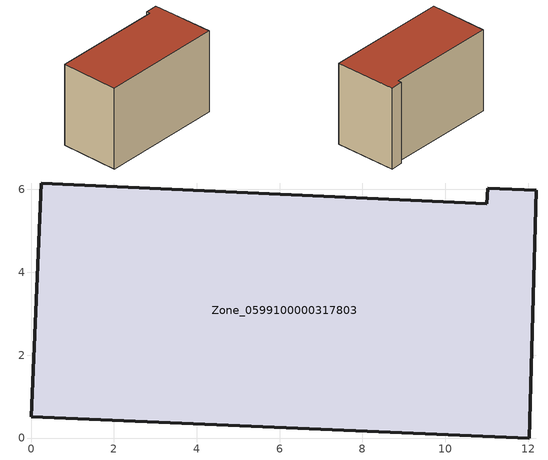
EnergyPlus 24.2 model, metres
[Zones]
Zone_0599100000317803
 floor ground (C_G): 12.02,0 0,0.52 0.25,6.16 11,5.65 11.02,6.03 12.2,5.98 z1.37
 wall outside (C_F): 12.02,0 12.2,5.98 11.02,6.03 11,5.65 0.25,6.16 0,0.52 12.02,0 z1.37:9.53
 roof outside (C_R): 0,0.52 12.02,0 12.2,5.98 11.02,6.03 11,5.65 0.25,6.16 z9.53
[BUILDING]
Pand.0599100000317803: North Axis=0; Terrain=City; Loads Convergence Tolerance Value=0.04; Temperature Convergence Tolerance Value=0.4; Solar Distribution=FullExterior; Maximum Number of Warmup Days=25; Minimum Number of Warmup Days=1
[Site:Location]
Rotterdam.The.Hague.AP_ZH_NLD Design_Conditions: Latitude=51.96; Longitude=4.45; Time Zone=1; Elevation=-4.5
[SITE:GROUNDTEMPERATURE:BUILDINGSURFACE]
18, 18, 18, 18, 18, 18, 18, 18, 18, 18, 18, 18
[MATERIAL] Thermal Absorptance=0.9; Solar Absorptance=0.7; Visible Absorptance=0.7
Name | Roughness | Thickness | Conductivity | Density | Specific Heat
G.TC.1992-2005 | MediumSmooth | 0.15 | 0.06 | 540 | 1210
F.TC.1992-2005 | Rough | 0.3 | 0.12 | 1920 | 840
R.TC.1992-2005 | MediumRough | 0.2 | 0.08 | 1500 | 1000
[CONSTRUCTION]
C_G: G.TC.1992-2005
C_F: F.TC.1992-2005
C_R: R.TC.1992-2005
[ZONE]
Zone_0599100000317803: Type=1; Multiplier=1; Ceiling Height=Autocalculate; Volume=Autocalculate; Floor Area=autocalculate; Part of Total Floor Area=Yes
[ZONEINFILTRATION:DESIGNFLOWRATE]
Infil_Zone_0599100000317803: Zone or ZoneList or Space or SpaceList=Zone_0599100000317803; Schedule=AlwaysOn; Design Flow Rate Calculation Method=Flow/Area; Flow Rate per Floor Area=0.0015; Constant Term Coefficient=1; Temperature Term Coefficient=0; Velocity Term Coefficient=0; Velocity Squared Term Coefficient=0
[HVACTEMPLATE:ZONE:IDEALLOADSAIRSYSTEM]
Zone_0599100000317803: Maximum Heating Supply Air Temperature=50; Minimum Cooling Supply Air Temperature=13; Maximum Heating Supply Air Humidity Ratio=0.0156; Minimum Cooling Supply Air Humidity Ratio=0.0077; Heating Limit=NoLimit; Cooling Limit=NoLimit; Dehumidification Control Type=ConstantSensibleHeatRatio; Cooling Sensible Heat Ratio=0.7; Dehumidification Setpoint=60; Humidification Control Type=None; Humidification Setpoint=30; Outdoor Air Method=None; Outdoor Air Flow Rate per Person=0.00944; Outdoor Air Flow Rate per Zone Floor Area=0; Outdoor Air Flow Rate per Zone=0; Demand Controlled Ventilation Type=None; Outdoor Air Economizer Type=NoEconomizer; Heat Recovery Type=None; Sensible Heat Recovery Effectiveness=0.7; Latent Heat Recovery Effectiveness=0.65
[ZONECONTROL:THERMOSTAT]
ThermostatControl_Zone_0599100000317803: Zone or ZoneList=Zone_0599100000317803; Control Type Schedule=DualSetpointControlType; Control 1=Thermostat_Zone_0599100000317803; Temperature Difference Between Cutout And Setpoint=0
[THERMOSTATSETPOINT:DUALSETPOINT]
Thermostat_Zone_0599100000317803: Heating Setpoint Temperature Schedule=HeatingSetpoint_Zone_0599100000317803; Cooling Setpoint Temperature Schedule=CoolingSetpoint_Zone_0599100000317803
[SCHEDULE:COMPACT]
HeatingSetpoint_Zone_0599100000317803: Through: 12/31, For: AllDays, Until: 24:00, 21
CoolingSetpoint_Zone_0599100000317803: Through: 12/31, For: AllDays, Until: 24:00, 24
DualSetpointControlType: Through: 12/31, For: AllDays, Until: 24:00, 4
AlwaysOn: Through: 12/31, For: AllDays, Until: 24:00, 1
